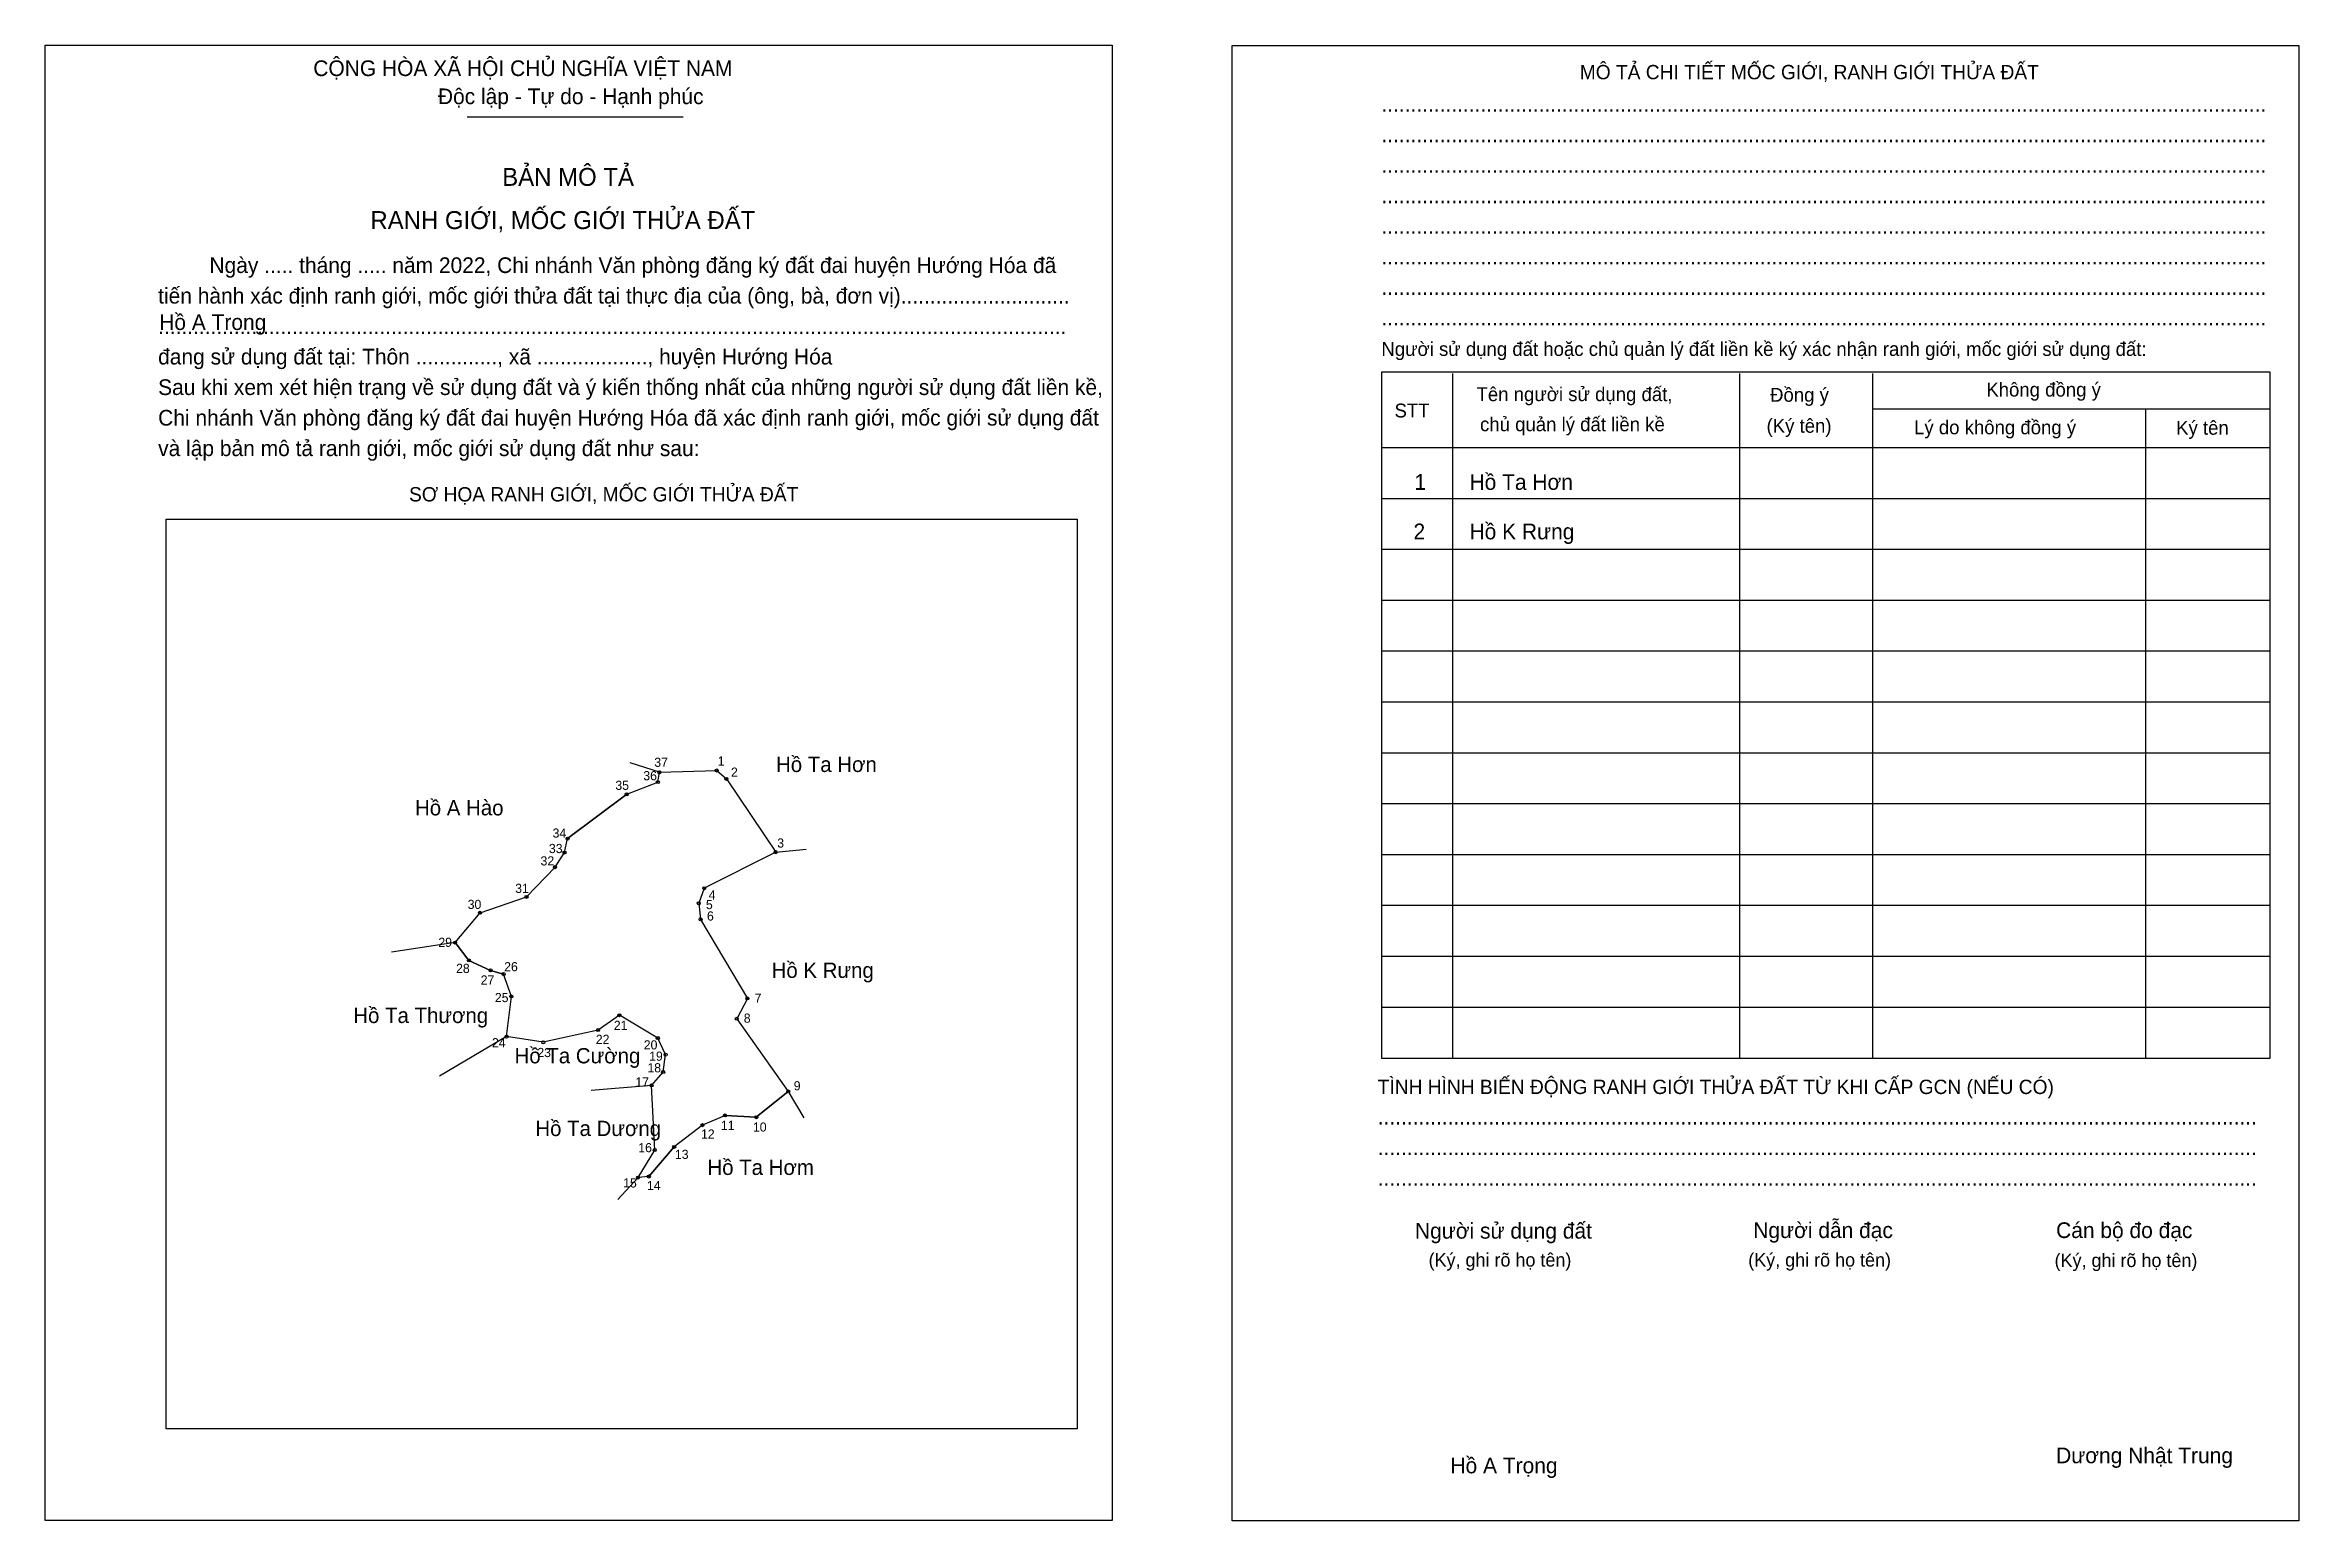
# Model space of a CAD drawing. Extents: x 543856 to 545332, y 1838751 to 1839717.
import ezdxf

# ---------------------------------------------------------------- set-up
doc = ezdxf.new("R2010")
doc.units = 0
for name, color, linetype in [('Level 1', 7, 'Continuous'), ('Level 10', 7, 'Continuous'), ('Level 11', 7, 'Continuous'), ('Level 2', 7, 'Continuous'), ('Level 25', 7, 'Continuous'), ('Level 27', 7, 'Continuous'), ('Level 36', 7, 'Continuous'), ('Level 52', 7, 'Continuous'), ('Level 55', 7, 'Continuous'), ('Level 6', 7, 'Continuous'), ('Level 9', 7, 'Continuous')]:
    doc.layers.add(name, color=color, linetype=linetype)

msp = doc.modelspace()

# ---------------------------------------------------------------- linework, layer by layer
at = {"layer": 'Level 1'}
for p, q in [((543856.3, 1839717.4), (543856.3, 1839717.4)), ((544633.5, 1839717.1), (544633.5, 1839717.1)), ((544132.7, 1839670.4), (544274, 1839670.4)), ((544777.9, 1839502.2), (544777.9, 1839054)), ((544965.8, 1839502.2), (544965.8, 1839054)), ((545052.8, 1839502.2), (545052.8, 1839054)), ((545052.8, 1839479.2), (545313.3, 1839479.2)), ((545231.7, 1839479.2), (545231.7, 1839054)), ((544731.3, 1839453.8), (545313.3, 1839453.8)), ((544731.3, 1839420.5), (545313.3, 1839420.5)), ((543935.6, 1839406.9), (543935.6, 1839406.9)), ((544731.3, 1839387.2), (545313.3, 1839387.2)), ((544731.3, 1839353.9), (545313.3, 1839353.9)), ((544731.3, 1839320.6), (545313.3, 1839320.6)), ((544731.3, 1839287.3), (545313.3, 1839287.3)), ((544731.3, 1839253.9), (545313.3, 1839253.9)), ((544731.3, 1839220.6), (545313.3, 1839220.6)), ((544731.3, 1839187.3), (545313.3, 1839187.3)), ((544731.3, 1839154), (545313.3, 1839154)), ((544731.3, 1839120.7), (545313.3, 1839120.7)), ((544731.3, 1839087.3), (545313.3, 1839087.3)), ((544532, 1838811.1), (544532, 1838811.1)), ((544554.9, 1838751.2), (544554.9, 1838751.2)), ((545332.1, 1838750.8), (545332.1, 1838750.8))]:
    msp.add_line(p, q, dxfattribs=at)
for points in [[(545313.3, 1839503.2), (544731.3, 1839503.2), (544731.3, 1839054), (545313.3, 1839054)], [(543935.6, 1839406.9), (544532, 1839406.9), (544532, 1838811.1), (543935.6, 1838811.1)]]:
    msp.add_lwpolyline(points, close=True, dxfattribs=at)
at = {"layer": 'Level 10'}
for p, q in [((544124.7, 1839129.6), (544083.1, 1839123.3)), ((544158.5, 1839068), (544114.5, 1839042.2)), ((544253.4, 1839036.1), (544213.9, 1839032.8)), ((544244.6, 1838975.7), (544231.3, 1838961.3))]:
    msp.add_line(p, q, dxfattribs=at)
msp.add_lwpolyline([(544257.5, 1839234.7), (544258.5, 1839241.1), (544296.1, 1839242.3), (544302.4, 1839236.8), (544334.7, 1839188.8), (544287.9, 1839165.2), (544284.3, 1839155.3), (544285.5, 1839144.8), (544316.2, 1839093), (544309.2, 1839079.7), (544342.9, 1839032.1), (544322, 1839015.2), (544301.5, 1839016.4), (544286.7, 1839010), (544268.2, 1838995.8), (544251.6, 1838976.4), (544244.6, 1838975.7), (544255.5, 1838993.7), (544253.4, 1839036.1), (544261, 1839044.8), (544262.6, 1839056.2), (544257.5, 1839067.1), (544232.3, 1839082), (544218.4, 1839072.3), (544182.5, 1839064.3), (544158.5, 1839068), (544161.6, 1839094.3), (544156.5, 1839109), (544148, 1839111.4), (544133.8, 1839117.9), (544124.7, 1839129.6), (544141.1, 1839149.1), (544171.5, 1839159.5), (544190.2, 1839179), (544196.4, 1839188.6), (544198.4, 1839197.7), (544237.1, 1839226.7)], close=True, dxfattribs=at)
at = {"layer": 'Level 11'}
for centre in [(544257.5, 1839234.7), (544257.5, 1839234.7), (544258.5, 1839241.1), (544296.1, 1839242.3), (544302.4, 1839236.8), (544237.1, 1839226.7), (544198.4, 1839197.7), (544190.2, 1839179), (544196.4, 1839188.6), (544334.7, 1839188.8), (544287.9, 1839165.2), (544141.1, 1839149.1), (544171.5, 1839159.5), (544284.3, 1839155.3), (544285.5, 1839144.8), (544124.7, 1839129.6), (544133.8, 1839117.9), (544148, 1839111.4), (544156.5, 1839109), (544161.6, 1839094.3), (544316.2, 1839093), (544218.4, 1839072.3), (544232.3, 1839082), (544309.2, 1839079.7), (544158.5, 1839068), (544182.5, 1839064.3), (544257.5, 1839067.1), (544261, 1839044.8), (544262.6, 1839056.2), (544253.4, 1839036.1), (544342.9, 1839032.1), (544301.5, 1839016.4), (544322, 1839015.2), (544286.7, 1839010), (544255.5, 1838993.7), (544268.2, 1838995.8), (544244.6, 1838975.7), (544251.6, 1838976.4)]:
    msp.add_circle(centre, 1, dxfattribs=at)
at = {"layer": 'Level 2'}
for points in [[(543856.3, 1839717.4), (544554.9, 1839717.4), (544554.9, 1838751.2), (543856.3, 1838751.2)], [(544633.5, 1839717.1), (545332.1, 1839717.1), (545332.1, 1838750.8), (544633.5, 1838750.8)]]:
    msp.add_lwpolyline(points, close=True, dxfattribs=at)
at = {"layer": 'Level 25'}
for p, q in [((544302.4, 1839236.8), (544334.7, 1839188.8)), ((544237.1, 1839226.7), (544198.4, 1839197.7)), ((544190.2, 1839179), (544171.5, 1839159.5)), ((544124.7, 1839129.6), (544133.8, 1839117.9)), ((544133.8, 1839117.9), (544148, 1839111.4)), ((544148, 1839111.4), (544156.5, 1839109)), ((544322, 1839015.2), (544342.9, 1839032.1)), ((544301.5, 1839016.4), (544322, 1839015.2)), ((544251.6, 1838976.4), (544268.2, 1838995.8))]:
    msp.add_line(p, q, dxfattribs=at)
at = {"layer": 'Level 27'}
for p, q in [((544258.5, 1839241.1), (544239.5, 1839247.3)), ((544334.7, 1839188.8), (544354.6, 1839190.7)), ((544342.9, 1839032.1), (544353.1, 1839014.9))]:
    msp.add_line(p, q, dxfattribs=at)

# ---------------------------------------------------------------- texts
at = {"layer": 'Level 1'}
for s, height, p in [('CỘNG HÒA XÃ HỘI CHỦ NGHĨA VIỆT NAM', 10.262, (544031.9, 1839697.1)), ('MÔ TẢ CHI TIẾT MỐC GIỚI, RANH GIỚI THỬA ĐẤT', 9.382, (544861.2, 1839695)), ('Độc lập - Tự do - Hạnh phúc', 10.262, (544113.5, 1839678.7)), ('........................................................................................................................................................', 10.2616, (544731.3, 1839673.7)), ('........................................................................................................................................................', 10.2616, (544731.3, 1839653.8)), ('BẢN MÔ TẢ', 11.73, (544155.6, 1839625.2)), ('........................................................................................................................................................', 10.2616, (544731.3, 1839633.8)), ('RANH GIỚI, MỐC GIỚI THỬA ĐẤT', 11.729, (544069.3, 1839596.9)), ('........................................................................................................................................................', 10.2616, (544731.3, 1839613.8)), ('........................................................................................................................................................', 10.2616, (544731.3, 1839593.8)), ('Ngày ..... tháng ..... năm 2022, Chi nhánh Văn phòng đăng ký đất đai huyện Hướng Hóa đã', 10.262, (543963.9, 1839568.1)), ('........................................................................................................................................................', 10.2616, (544731.3, 1839573.8)), ('tiến hành xác định ranh giới, mốc giới thửa đất tại thực địa của (ông, bà, đơn vị).............................', 10.2616, (543930.3, 1839548.1)), ('........................................................................................................................................................', 10.2616, (544731.3, 1839553.8)), ('............................................................................................................................................................', 10.2616, (543930.3, 1839528.1)), ('........................................................................................................................................................', 10.2616, (544731.3, 1839533.8)), ('đang sử dụng đất tại: Thôn .............., xã ..................., huyện Hướng Hóa', 10.262, (543930.3, 1839508.2)), ('Người sử dụng đất hoặc chủ quản lý đất liền kề ký xác nhận ranh giới, mốc giới sử dụng đất:', 9.09, (544731.3, 1839513.8)), ('Sau khi xem xét hiện trạng về sử dụng đất và ý kiến thống nhất của những người sử dụng đất liền kề,', 10.262, (543930.3, 1839488.2)), ('Tên người sử dụng đất,', 9.09, (544793.6, 1839484.2)), ('Đồng ý', 9.09, (544985.8, 1839483.8)), ('Không đồng ý', 9.09, (545127.4, 1839487.2)), ('Chi nhánh Văn phòng đăng ký đất đai huyện Hướng Hóa đã xác định ranh giới, mốc giới sử dụng đất', 10.262, (543930.3, 1839468.2)), ('STT', 9.09, (544739.9, 1839473.5)), ('chủ quản lý đất liền kề', 9.09, (544795.9, 1839464.5)), ('(Ký tên)', 9.09, (544983.5, 1839463.5)), ('Lý do không đồng ý', 9.09, (545080.1, 1839462.5)), ('Ký tên', 9.09, (545251.7, 1839462.2)), ('và lập bản mô tả ranh giới, mốc giới sử dụng đất như sau:', 10.262, (543930.3, 1839448.2)), ('SƠ HỌA RANH GIỚI, MỐC GIỚI THỬA ĐẤT', 9.382, (544094.6, 1839418.5)), ('TÌNH HÌNH BIẾN ĐỘNG RANH GIỚI THỬA ĐẤT TỪ KHI CẤP GCN (NẾU CÓ)', 9.382, (544728.9, 1839030.4)), ('.......................................................................................................................................................', 10.2616, (544728.9, 1839010.4)), ('.......................................................................................................................................................', 10.2616, (544728.9, 1838990.4)), ('.......................................................................................................................................................', 10.2616, (544728.9, 1838970.4)), ('Người sử dụng đất', 10.262, (544753.3, 1838935.7)), ('Người dẫn đạc', 10.262, (544974.8, 1838936.1)), ('Cán bộ đo đạc', 10.262, (545173.1, 1838936.1)), ('(Ký, ghi rõ họ tên)', 8.796, (544762.2, 1838917.4)), ('(Ký, ghi rõ họ tên)', 8.796, (544971.5, 1838917.4)), ('(Ký, ghi rõ họ tên)', 8.796, (545172.1, 1838917.1)), ('Dương Nhật Trung', 10.262, (545173.1, 1838788.6))]:
    msp.add_text(s, height=height, dxfattribs=at).set_placement(p)
at = {"layer": 'Level 36'}
for s, height, p in [('Hồ Ta Hơn', 10, (544334.9, 1839241.3)), ('Hồ A Hào', 10, (544098.5, 1839212.9)), ('Hồ K Rưng', 10, (544332, 1839106.5)), ('Hồ Ta Thương', 9.996, (544058.1, 1839076.9)), ('Hồ Ta Cường', 9.996, (544163.7, 1839050.5)), ('Hồ Ta Dương', 9.996, (544177.3, 1839002.9)), ('Hồ Ta Hơm', 10, (544290, 1838977.4))]:
    msp.add_text(s, height=height, dxfattribs=at).set_placement(p)
at = {"layer": 'Level 52'}
for s, height, p in [('1', 10.3, (544752.9, 1839426.1)), ('Hồ Ta Hơn', 10.26, (544789, 1839426.1)), ('2', 10.3, (544752.3, 1839393.7)), ('Hồ K Rưng', 10.26, (544789, 1839393.7))]:
    msp.add_text(s, height=height, dxfattribs=at).set_placement(p)
at = {"layer": 'Level 55'}
for s, p in [('36', (544257, 1839234.7)), ('37', (544258, 1839241.1)), ('1', (544296, 1839242.3)), ('2', (544302.2, 1839236.8)), ('35', (544236.6, 1839226.7)), ('34', (544198, 1839197.7)), ('32', (544189.7, 1839179)), ('33', (544195.9, 1839188.6)), ('3', (544334.5, 1839188.8)), ('4', (544287.7, 1839165.2)), ('30', (544140.6, 1839149.1)), ('31', (544171.1, 1839159.5)), ('5', (544284.1, 1839155.3)), ('6', (544285.2, 1839144.8)), ('29', (544124.2, 1839129.6)), ('28', (544133.3, 1839117.9)), ('27', (544147.5, 1839111.4)), ('26', (544156.1, 1839109)), ('25', (544161.1, 1839094.3)), ('7', (544316, 1839093)), ('22', (544218, 1839072.3)), ('21', (544231.9, 1839082)), ('8', (544308.9, 1839079.7)), ('24', (544158, 1839068)), ('23', (544182, 1839064.3)), ('20', (544257, 1839067.1)), ('18', (544260.5, 1839044.8)), ('19', (544262.2, 1839056.2)), ('17', (544252.9, 1839036.1)), ('9', (544342.7, 1839032.1)), ('11', (544301.1, 1839016.4)), ('10', (544321.5, 1839015.2)), ('12', (544286.2, 1839010)), ('16', (544255, 1838993.7)), ('13', (544267.8, 1838995.8)), ('15', (544244.1, 1838975.7)), ('14', (544251.1, 1838976.4))]:
    msp.add_text(s, height=0.666, dxfattribs=at).set_placement(p)
at = {"layer": 'Level 6'}
for p in [(543931, 1839530.8), (544776.5, 1838782)]:
    msp.add_text('Hồ A Trọng', height=10.26, dxfattribs=at).set_placement(p)
at = {"layer": 'Level 9'}
for s, p in [('37', (544255.2, 1839244.7)), ('1', (544296.7, 1839245.5)), ('35', (544229.7, 1839229.6)), ('36', (544248, 1839235.9)), ('2', (544305.4, 1839238.2)), ('33', (544186.2, 1839188.2)), ('34', (544188.6, 1839198.3)), ('3', (544335.7, 1839191.8)), ('32', (544180.7, 1839180.1)), ('31', (544164.1, 1839162.1)), ('4', (544290.8, 1839157.8)), ('30', (544133, 1839151.6)), ('5', (544289, 1839151.5)), ('6', (544289.7, 1839144)), ('29', (544113.8, 1839126.8)), ('26', (544156.9, 1839110.8)), ('28', (544125.4, 1839109.7)), ('27', (544141.5, 1839102.1)), ('25', (544150.8, 1839090.6)), ('7', (544320.9, 1839090.2)), ('21', (544228.7, 1839072.4)), ('8', (544313.8, 1839077.1)), ('24', (544148.9, 1839061)), ('23', (544178.6, 1839054.6)), ('22', (544216.9, 1839063.2)), ('20', (544248.3, 1839059.6)), ('19', (544251.8, 1839052.2)), ('18', (544250.7, 1839044.6)), ('17', (544242.8, 1839035.3)), ('9', (544346.5, 1839032.8)), ('16', (544244.7, 1838992.3)), ('12', (544285.8, 1839001.2)), ('11', (544298.8, 1839006.9)), ('10', (544319.8, 1839005.8)), ('13', (544268.7, 1838987.9)), ('15', (544234.8, 1838969.2)), ('14', (544250.4, 1838967.5))]:
    msp.add_text(s, height=6, dxfattribs=at).set_placement(p)

doc.saveas('drawing.dxf')
